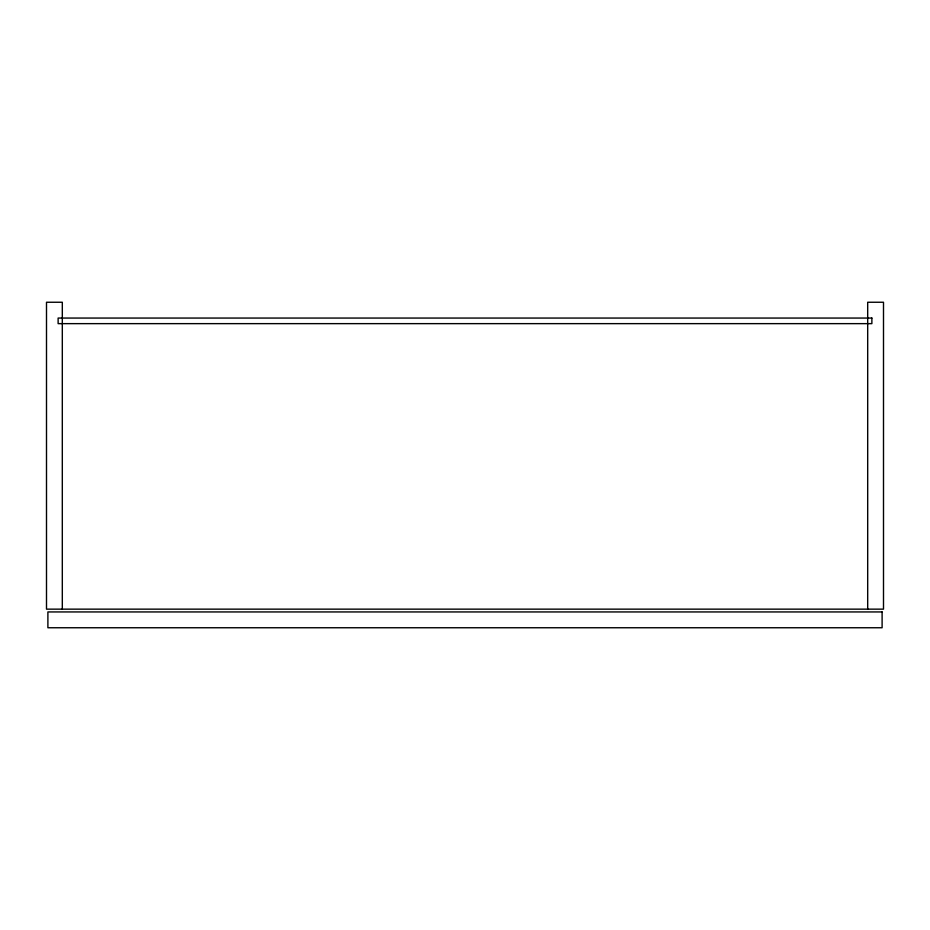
<?xml version="1.0" encoding="UTF-8"?>
<svg xmlns="http://www.w3.org/2000/svg" width="930" height="930" viewBox="0 0 930 930"><rect width="100%" height="100%" fill="white"/><g stroke="black" fill="none" stroke-linecap="round" stroke-linejoin="round"><path stroke-width="1.4" d="M867.69 609.15L867.69 302.25L883.5 302.25L883.5 609.15L46.5 609.15L46.5 302.25L62.31 302.25L62.31 609.15M871.875 318.06L58.125 318.06L58.125 323.64L871.875 323.64L871.875 318.06M882.105 611.94L47.895 611.94L47.895 627.75L882.105 627.75L882.105 611.94"/></g></svg>
